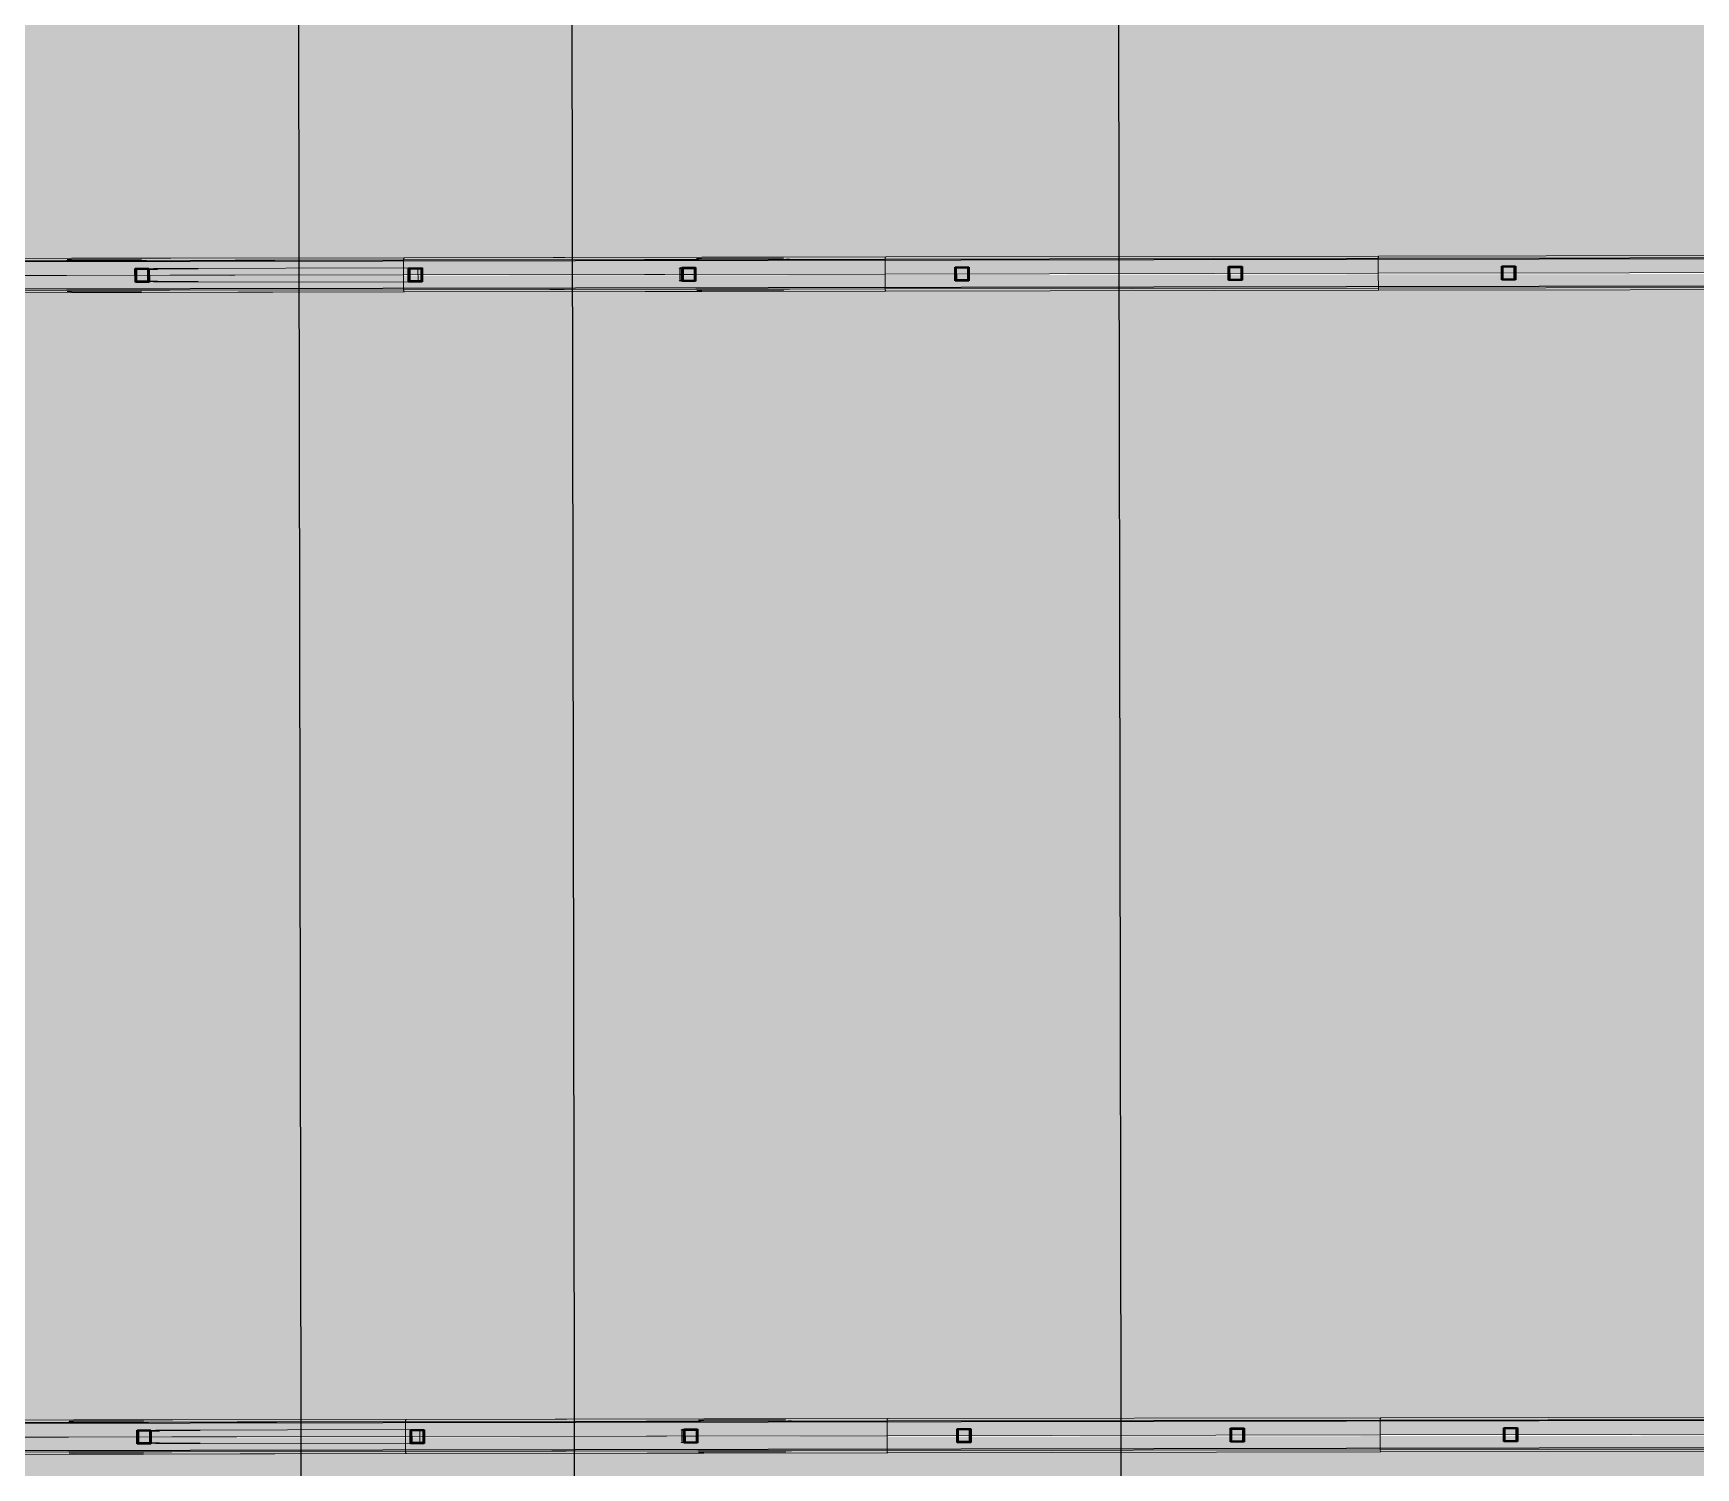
# Model space of a CAD drawing. Header units: inches. Extents: x 1693 to 10990, y 1878 to 5055.
# Drawn here: x 10299.125 to 10303.231, y 4350.888 to 4354.431 of the extents above; entities that cross this region are included whole.
import ezdxf

# ---------------------------------------------------------------- set-up
doc = ezdxf.new("R2010")
doc.units = ezdxf.units.IN
doc.linetypes.add('Rayas Pequeñas', pattern=[0.141111, 0.070556, -0.070556])
doc.layers.add('BLOQUE E-MOBILIARIO', color=7, linetype='Continuous')
doc.layers.add('BLOQUE E-MOBILIARIO_Pluma_Nº__28', color=7, linetype='Continuous', lineweight=35, true_color=0xa80f02)
doc.layers.add('CUBIERTA CALAMINON Y TRANSLUCIDO_Pluma_Nº__4', color=7, linetype='Continuous', lineweight=13, true_color=0x029e21)
doc.layers.add('CUBIERTA CALAMINON Y TRANSLUCIDO_Pluma_Nº__19', color=255, linetype='Continuous', lineweight=0)
doc.layers.add('CUBIERTA CALAMINON Y TRANSLUCIDO_Pluma_Nº__60', color=230, linetype='Continuous', lineweight=25)
pattern_1 = [(45, (0, 0), (-0.079549513, 0.079549513), []), (45, (-0.02652, 0.02652), (-0.079549513, 0.079549513), [])]

# ---------------------------------------------------------------- blocks, each defined once
blk = doc.blocks.new('SHS Conf en Caliente V 23[240]', base_point=(-19.2312, -410.873))
at = {"layer": 'BLOQUE E-MOBILIARIO', "linetype": 'Continuous', "lineweight": 0, "true_color": 0xffffff}
h = blk.add_hatch(dxfattribs=at)
h.set_pattern_fill('ACERO', style=0, pattern_type=2)
h.set_pattern_definition(pattern_1)
h.paths.add_polyline_path([(-19.2468, -410.8413), (-19.263, -410.8886), (-19.2156, -410.9048), (-19.1995, -410.8575)])
h.paths.add_polyline_path([(-19.2449, -410.8451), (-19.2033, -410.8593), (-19.2175, -410.901), (-19.2592, -410.8867)], flags=0)
at = {"layer": 'BLOQUE E-MOBILIARIO_Pluma_Nº__28', "color": 14, "linetype": 'Rayas Pequeñas', "lineweight": 35, "true_color": 0xa80f02}
for p, q in [((-19.263, -410.8886), (-19.2468, -410.8413)), ((-19.2449, -410.8451), (-19.2592, -410.8867)), ((-19.2468, -410.8413), (-19.1995, -410.8575)), ((-19.2033, -410.8593), (-19.2449, -410.8451)), ((-19.2175, -410.901), (-19.2033, -410.8593)), ((-19.1995, -410.8575), (-19.2156, -410.9048)), ((-19.2156, -410.9048), (-19.263, -410.8886)), ((-19.2592, -410.8867), (-19.2175, -410.901))]:
    blk.add_line(p, q, dxfattribs=at)
blk = doc.blocks.new('SHS Conf en Caliente V 23[241]', base_point=(-20.1776, -410.5499))
at = {"layer": 'BLOQUE E-MOBILIARIO', "linetype": 'Continuous', "lineweight": 0, "true_color": 0xffffff}
h = blk.add_hatch(dxfattribs=at)
h.set_pattern_fill('ACERO', style=0, pattern_type=2)
h.set_pattern_definition(pattern_1)
h.paths.add_polyline_path([(-20.1932, -410.5182), (-20.2093, -410.5655), (-20.162, -410.5816), (-20.1458, -410.5343)])
h.paths.add_polyline_path([(-20.1913, -410.522), (-20.1497, -410.5362), (-20.1639, -410.5778), (-20.2055, -410.5636)], flags=0)
at = {"layer": 'BLOQUE E-MOBILIARIO_Pluma_Nº__28', "color": 14, "linetype": 'Rayas Pequeñas', "lineweight": 35, "true_color": 0xa80f02}
for p, q in [((-20.2093, -410.5655), (-20.1932, -410.5182)), ((-20.1913, -410.522), (-20.2055, -410.5636)), ((-20.1932, -410.5182), (-20.1458, -410.5343)), ((-20.1497, -410.5362), (-20.1913, -410.522)), ((-20.1639, -410.5778), (-20.1497, -410.5362)), ((-20.1458, -410.5343), (-20.162, -410.5816)), ((-20.162, -410.5816), (-20.2093, -410.5655)), ((-20.2055, -410.5636), (-20.1639, -410.5778))]:
    blk.add_line(p, q, dxfattribs=at)
blk = doc.blocks.new('SHS Conf en Caliente V 23[242]', base_point=(-21.1239, -410.2268))
at = {"layer": 'BLOQUE E-MOBILIARIO', "linetype": 'Continuous', "lineweight": 0, "true_color": 0xffffff}
h = blk.add_hatch(dxfattribs=at)
h.set_pattern_fill('ACERO', style=0, pattern_type=2)
h.set_pattern_definition(pattern_1)
h.paths.add_polyline_path([(-21.1395, -410.195), (-21.1557, -410.2424), (-21.1084, -410.2585), (-21.0922, -410.2112)])
h.paths.add_polyline_path([(-21.1377, -410.1989), (-21.096, -410.2131), (-21.1102, -410.2547), (-21.1519, -410.2405)], flags=0)
at = {"layer": 'BLOQUE E-MOBILIARIO_Pluma_Nº__28', "color": 14, "linetype": 'Rayas Pequeñas', "lineweight": 35, "true_color": 0xa80f02}
for p, q in [((-21.1557, -410.2424), (-21.1395, -410.195)), ((-21.1084, -410.2585), (-21.1557, -410.2424)), ((-21.1377, -410.1989), (-21.1519, -410.2405)), ((-21.1519, -410.2405), (-21.1102, -410.2547)), ((-21.1395, -410.195), (-21.0922, -410.2112)), ((-21.096, -410.2131), (-21.1377, -410.1989)), ((-21.1102, -410.2547), (-21.096, -410.2131)), ((-21.0922, -410.2112), (-21.1084, -410.2585))]:
    blk.add_line(p, q, dxfattribs=at)
blk = doc.blocks.new('SHS Conf en Caliente V 23[243]', base_point=(-22.0703, -409.9037))
at = {"layer": 'BLOQUE E-MOBILIARIO', "linetype": 'Continuous', "lineweight": 0, "true_color": 0xffffff}
h = blk.add_hatch(dxfattribs=at)
h.set_pattern_fill('ACERO', style=0, pattern_type=2)
h.set_pattern_definition(pattern_1)
h.paths.add_polyline_path([(-22.0859, -409.8719), (-22.102, -409.9192), (-22.0547, -409.9354), (-22.0386, -409.8881)])
h.paths.add_polyline_path([(-22.084, -409.8757), (-22.0424, -409.8899), (-22.0566, -409.9316), (-22.0982, -409.9174)], flags=0)
at = {"layer": 'BLOQUE E-MOBILIARIO_Pluma_Nº__28', "color": 14, "linetype": 'Rayas Pequeñas', "lineweight": 35, "true_color": 0xa80f02}
for p, q in [((-22.102, -409.9192), (-22.0859, -409.8719)), ((-22.084, -409.8757), (-22.0982, -409.9174)), ((-22.0859, -409.8719), (-22.0386, -409.8881)), ((-22.0424, -409.8899), (-22.084, -409.8757)), ((-22.0547, -409.9354), (-22.102, -409.9192)), ((-22.0982, -409.9174), (-22.0566, -409.9316)), ((-22.0566, -409.9316), (-22.0424, -409.8899)), ((-22.0386, -409.8881), (-22.0547, -409.9354))]:
    blk.add_line(p, q, dxfattribs=at)
blk = doc.blocks.new('SHS Conf en Caliente V 23[244]', base_point=(-23.0167, -409.5805))
at = {"layer": 'BLOQUE E-MOBILIARIO', "linetype": 'Continuous', "lineweight": 0, "true_color": 0xffffff}
h = blk.add_hatch(dxfattribs=at)
h.set_pattern_fill('ACERO', style=0, pattern_type=2)
h.set_pattern_definition(pattern_1)
h.paths.add_polyline_path([(-23.0322, -409.5488), (-23.0484, -409.5961), (-23.0011, -409.6123), (-22.9849, -409.5649)])
h.paths.add_polyline_path([(-23.0304, -409.5526), (-22.9887, -409.5668), (-23.0029, -409.6085), (-23.0446, -409.5942)], flags=0)
at = {"layer": 'BLOQUE E-MOBILIARIO_Pluma_Nº__28', "color": 14, "linetype": 'Rayas Pequeñas', "lineweight": 35, "true_color": 0xa80f02}
for p, q in [((-23.0484, -409.5961), (-23.0322, -409.5488)), ((-23.0304, -409.5526), (-23.0446, -409.5942)), ((-23.0322, -409.5488), (-22.9849, -409.5649)), ((-22.9887, -409.5668), (-23.0304, -409.5526)), ((-23.0029, -409.6085), (-22.9887, -409.5668)), ((-22.9849, -409.5649), (-23.0011, -409.6123)), ((-23.0011, -409.6123), (-23.0484, -409.5961)), ((-23.0446, -409.5942), (-23.0029, -409.6085))]:
    blk.add_line(p, q, dxfattribs=at)
blk = doc.blocks.new('SHS Conf en Caliente V 23[245]', base_point=(-23.963, -409.2574))
at = {"layer": 'BLOQUE E-MOBILIARIO', "linetype": 'Continuous', "lineweight": 0, "true_color": 0xffffff}
h = blk.add_hatch(dxfattribs=at)
h.set_pattern_fill('ACERO', style=0, pattern_type=2)
h.set_pattern_definition(pattern_1)
h.paths.add_polyline_path([(-23.9786, -409.2257), (-23.9947, -409.273), (-23.9474, -409.2891), (-23.9313, -409.2418)])
h.paths.add_polyline_path([(-23.9767, -409.2295), (-23.9351, -409.2437), (-23.9493, -409.2853), (-23.9909, -409.2711)], flags=0)
at = {"layer": 'BLOQUE E-MOBILIARIO_Pluma_Nº__28', "color": 14, "linetype": 'Rayas Pequeñas', "lineweight": 35, "true_color": 0xa80f02}
for p, q in [((-23.9947, -409.273), (-23.9786, -409.2257)), ((-23.9474, -409.2891), (-23.9947, -409.273)), ((-23.9767, -409.2295), (-23.9909, -409.2711)), ((-23.9909, -409.2711), (-23.9493, -409.2853)), ((-23.9786, -409.2257), (-23.9313, -409.2418)), ((-23.9351, -409.2437), (-23.9767, -409.2295)), ((-23.9493, -409.2853), (-23.9351, -409.2437)), ((-23.9313, -409.2418), (-23.9474, -409.2891))]:
    blk.add_line(p, q, dxfattribs=at)
blk = doc.blocks.new('SHS Conf en Caliente V 23[269]', base_point=(-20.6045, -414.895))
at = {"layer": 'BLOQUE E-MOBILIARIO', "linetype": 'Continuous', "lineweight": 0, "true_color": 0xffffff}
h = blk.add_hatch(dxfattribs=at)
h.set_pattern_fill('ACERO', style=0, pattern_type=2)
h.set_pattern_definition(pattern_1)
h.paths.add_polyline_path([(-20.6201, -414.8633), (-20.6363, -414.9106), (-20.5889, -414.9268), (-20.5728, -414.8795)])
h.paths.add_polyline_path([(-20.6182, -414.8671), (-20.5766, -414.8813), (-20.5908, -414.923), (-20.6325, -414.9088)], flags=0)
at = {"layer": 'BLOQUE E-MOBILIARIO_Pluma_Nº__28', "color": 14, "linetype": 'Rayas Pequeñas', "lineweight": 35, "true_color": 0xa80f02}
for p, q in [((-20.6363, -414.9106), (-20.6201, -414.8633)), ((-20.6182, -414.8671), (-20.6325, -414.9088)), ((-20.6201, -414.8633), (-20.5728, -414.8795)), ((-20.5766, -414.8813), (-20.6182, -414.8671)), ((-20.5889, -414.9268), (-20.6363, -414.9106)), ((-20.6325, -414.9088), (-20.5908, -414.923)), ((-20.5908, -414.923), (-20.5766, -414.8813)), ((-20.5728, -414.8795), (-20.5889, -414.9268))]:
    blk.add_line(p, q, dxfattribs=at)
blk = doc.blocks.new('SHS Conf en Caliente V 23[270]', base_point=(-21.5509, -414.5719))
at = {"layer": 'BLOQUE E-MOBILIARIO', "linetype": 'Continuous', "lineweight": 0, "true_color": 0xffffff}
h = blk.add_hatch(dxfattribs=at)
h.set_pattern_fill('ACERO', style=0, pattern_type=2)
h.set_pattern_definition(pattern_1)
h.paths.add_polyline_path([(-21.5665, -414.5402), (-21.5826, -414.5875), (-21.5353, -414.6037), (-21.5191, -414.5563)])
h.paths.add_polyline_path([(-21.5646, -414.544), (-21.523, -414.5582), (-21.5372, -414.5998), (-21.5788, -414.5856)], flags=0)
at = {"layer": 'BLOQUE E-MOBILIARIO_Pluma_Nº__28', "color": 14, "linetype": 'Rayas Pequeñas', "lineweight": 35, "true_color": 0xa80f02}
for p, q in [((-21.5826, -414.5875), (-21.5665, -414.5402)), ((-21.5646, -414.544), (-21.5788, -414.5856)), ((-21.5665, -414.5402), (-21.5191, -414.5563)), ((-21.523, -414.5582), (-21.5646, -414.544)), ((-21.5372, -414.5998), (-21.523, -414.5582)), ((-21.5191, -414.5563), (-21.5353, -414.6037)), ((-21.5353, -414.6037), (-21.5826, -414.5875)), ((-21.5788, -414.5856), (-21.5372, -414.5998))]:
    blk.add_line(p, q, dxfattribs=at)
blk = doc.blocks.new('SHS Conf en Caliente V 23[271]', base_point=(-22.4972, -414.2488))
at = {"layer": 'BLOQUE E-MOBILIARIO', "linetype": 'Continuous', "lineweight": 0, "true_color": 0xffffff}
h = blk.add_hatch(dxfattribs=at)
h.set_pattern_fill('ACERO', style=0, pattern_type=2)
h.set_pattern_definition(pattern_1)
h.paths.add_polyline_path([(-22.5128, -414.2171), (-22.529, -414.2644), (-22.4817, -414.2805), (-22.4655, -414.2332)])
h.paths.add_polyline_path([(-22.5109, -414.2209), (-22.4693, -414.2351), (-22.4835, -414.2767), (-22.5252, -414.2625)], flags=0)
at = {"layer": 'BLOQUE E-MOBILIARIO_Pluma_Nº__28', "color": 14, "linetype": 'Rayas Pequeñas', "lineweight": 35, "true_color": 0xa80f02}
for p, q in [((-22.529, -414.2644), (-22.5128, -414.2171)), ((-22.4817, -414.2805), (-22.529, -414.2644)), ((-22.5109, -414.2209), (-22.5252, -414.2625)), ((-22.5252, -414.2625), (-22.4835, -414.2767)), ((-22.5128, -414.2171), (-22.4655, -414.2332)), ((-22.4693, -414.2351), (-22.5109, -414.2209)), ((-22.4835, -414.2767), (-22.4693, -414.2351)), ((-22.4655, -414.2332), (-22.4817, -414.2805))]:
    blk.add_line(p, q, dxfattribs=at)
blk = doc.blocks.new('SHS Conf en Caliente V 23[272]', base_point=(-23.4436, -413.9257))
at = {"layer": 'BLOQUE E-MOBILIARIO', "linetype": 'Continuous', "lineweight": 0, "true_color": 0xffffff}
h = blk.add_hatch(dxfattribs=at)
h.set_pattern_fill('ACERO', style=0, pattern_type=2)
h.set_pattern_definition(pattern_1)
h.paths.add_polyline_path([(-23.4592, -413.8939), (-23.4753, -413.9412), (-23.428, -413.9574), (-23.4119, -413.9101)])
h.paths.add_polyline_path([(-23.4573, -413.8977), (-23.4157, -413.9119), (-23.4299, -413.9536), (-23.4715, -413.9394)], flags=0)
at = {"layer": 'BLOQUE E-MOBILIARIO_Pluma_Nº__28', "color": 14, "linetype": 'Rayas Pequeñas', "lineweight": 35, "true_color": 0xa80f02}
for p, q in [((-23.4753, -413.9412), (-23.4592, -413.8939)), ((-23.4573, -413.8977), (-23.4715, -413.9394)), ((-23.4592, -413.8939), (-23.4119, -413.9101)), ((-23.4157, -413.9119), (-23.4573, -413.8977)), ((-23.428, -413.9574), (-23.4753, -413.9412)), ((-23.4715, -413.9394), (-23.4299, -413.9536)), ((-23.4299, -413.9536), (-23.4157, -413.9119)), ((-23.4119, -413.9101), (-23.428, -413.9574))]:
    blk.add_line(p, q, dxfattribs=at)
blk = doc.blocks.new('SHS Conf en Caliente V 23[273]', base_point=(-24.3899, -413.6025))
at = {"layer": 'BLOQUE E-MOBILIARIO', "linetype": 'Continuous', "lineweight": 0, "true_color": 0xffffff}
h = blk.add_hatch(dxfattribs=at)
h.set_pattern_fill('ACERO', style=0, pattern_type=2)
h.set_pattern_definition(pattern_1)
h.paths.add_polyline_path([(-24.4055, -413.5708), (-24.4217, -413.6181), (-24.3744, -413.6343), (-24.3582, -413.587)])
h.paths.add_polyline_path([(-24.4037, -413.5746), (-24.362, -413.5888), (-24.3762, -413.6305), (-24.4179, -413.6162)], flags=0)
at = {"layer": 'BLOQUE E-MOBILIARIO_Pluma_Nº__28', "color": 14, "linetype": 'Rayas Pequeñas', "lineweight": 35, "true_color": 0xa80f02}
for p, q in [((-24.4217, -413.6181), (-24.4055, -413.5708)), ((-24.4037, -413.5746), (-24.4179, -413.6162)), ((-24.4055, -413.5708), (-24.3582, -413.587)), ((-24.362, -413.5888), (-24.4037, -413.5746)), ((-24.3762, -413.6305), (-24.362, -413.5888)), ((-24.3582, -413.587), (-24.3744, -413.6343)), ((-24.3744, -413.6343), (-24.4217, -413.6181)), ((-24.4179, -413.6162), (-24.3762, -413.6305))]:
    blk.add_line(p, q, dxfattribs=at)
blk = doc.blocks.new('SHS Conf en Caliente V 23[274]', base_point=(-25.3363, -413.2794))
at = {"layer": 'BLOQUE E-MOBILIARIO', "linetype": 'Continuous', "lineweight": 0, "true_color": 0xffffff}
h = blk.add_hatch(dxfattribs=at)
h.set_pattern_fill('ACERO', style=0, pattern_type=2)
h.set_pattern_definition(pattern_1)
h.paths.add_polyline_path([(-25.3519, -413.2477), (-25.368, -413.295), (-25.3207, -413.3111), (-25.3046, -413.2638)])
h.paths.add_polyline_path([(-25.35, -413.2515), (-25.3084, -413.2657), (-25.3226, -413.3073), (-25.3642, -413.2931)], flags=0)
at = {"layer": 'BLOQUE E-MOBILIARIO_Pluma_Nº__28', "color": 14, "linetype": 'Rayas Pequeñas', "lineweight": 35, "true_color": 0xa80f02}
for p, q in [((-25.368, -413.295), (-25.3519, -413.2477)), ((-25.35, -413.2515), (-25.3642, -413.2931)), ((-25.3642, -413.2931), (-25.3226, -413.3073)), ((-25.3519, -413.2477), (-25.3046, -413.2638)), ((-25.3084, -413.2657), (-25.35, -413.2515)), ((-25.3226, -413.3073), (-25.3084, -413.2657)), ((-25.3046, -413.2638), (-25.3207, -413.3111)), ((-25.3207, -413.3111), (-25.368, -413.295))]:
    blk.add_line(p, q, dxfattribs=at)

msp = doc.modelspace()

# ---------------------------------------------------------------- hatches: boundary and pattern name
at = {"layer": 'CUBIERTA CALAMINON Y TRANSLUCIDO_Pluma_Nº__19', "linetype": 'Continuous', "lineweight": 0}
h = msp.add_hatch(color=255, dxfattribs=at)
h.set_gradient(color1=(199, 200, 202), color2=(0, 0, 0), one_color=1, name='INVCYLINDER')
h.paths.add_polyline_path([(10295.97, 4356.6964), (10295.9682, 4353.8275), (10318.0081, 4353.8643), (10318.007, 4356.7227)])
h = msp.add_hatch(color=255, dxfattribs=at)
h.set_gradient(color1=(255, 255, 255), color2=(0, 0, 0), one_color=1, name='INVCYLINDER')
h.paths.add_polyline_path([(10295.9747, 4353.8275), (10295.973, 4350.9585), (10318.0129, 4350.9953), (10318.0117, 4353.8538)])
h = msp.add_hatch(color=255, dxfattribs=at)
h.set_gradient(color1=(199, 200, 202), color2=(0, 0, 0), one_color=1, name='INVCYLINDER')
h.paths.add_polyline_path([(10295.9795, 4350.9586), (10295.9778, 4348.0896), (10318.0177, 4348.1264), (10318.0165, 4350.9848)])

# ---------------------------------------------------------------- linework, layer by layer
at = {"layer": 'CUBIERTA CALAMINON Y TRANSLUCIDO_Pluma_Nº__4', "color": 104, "linetype": 'Continuous', "lineweight": 5, "true_color": 0x029e21, "flags": 128}
for points in [[(10297.1792, 4353.8663), (10297.7688, 4353.8673), (10298.8844, 4353.8691), (10300.0396, 4353.871), (10301.229, 4353.873), (10302.4471, 4353.8751), (10303.6885, 4353.8771), (10304.9474, 4353.8792), (10306.2179, 4353.8814), (10307.4943, 4353.8835), (10308.7707, 4353.8856), (10310.0413, 4353.8878), (10311.3002, 4353.8899), (10312.5415, 4353.8919), (10313.7597, 4353.894), (10314.9491, 4353.8959), (10316.1042, 4353.8979), (10317.2198, 4353.8997), (10317.8095, 4353.9007)], [(10317.8068, 4353.9061), (10316.1018, 4353.9033), (10314.9469, 4353.9013), (10313.7579, 4353.8994), (10312.5401, 4353.8973), (10311.2991, 4353.8953), (10310.0406, 4353.8932), (10308.7704, 4353.891), (10307.4943, 4353.8889), (10306.2183, 4353.8868), (10304.9481, 4353.8846), (10303.6896, 4353.8825), (10302.4486, 4353.8805), (10301.2307, 4353.8784), (10300.0417, 4353.8765), (10298.8869, 4353.8745), (10297.1818, 4353.8717)], [(10315.7818, 4353.8973), (10314.9491, 4353.8959), (10313.7597, 4353.894), (10312.5415, 4353.8919), (10311.3002, 4353.8899), (10310.0413, 4353.8878), (10308.7707, 4353.8856), (10307.4943, 4353.8835), (10306.2179, 4353.8814), (10304.9474, 4353.8792), (10303.6885, 4353.8771), (10302.4471, 4353.8751), (10301.229, 4353.873), (10300.0396, 4353.871), (10299.2069, 4353.8697)], [(10315.7691, 4353.9027), (10314.9469, 4353.9013), (10313.7579, 4353.8994), (10312.5401, 4353.8973), (10311.2991, 4353.8953), (10310.0406, 4353.8932), (10308.7704, 4353.891), (10307.4943, 4353.8889), (10306.2183, 4353.8868), (10304.9481, 4353.8846), (10303.6896, 4353.8825), (10302.4486, 4353.8805), (10301.2307, 4353.8784), (10300.0417, 4353.8765), (10299.2196, 4353.8751)], [(10299.3921, 4353.8754), (10300.0417, 4353.8765), (10300.7762, 4353.8777)], [(10300.7762, 4353.8777), (10300.9782, 4353.878)], [(10301.2307, 4353.8784), (10301.2304, 4353.8783), (10301.2301, 4353.878), (10301.2297, 4353.8775), (10301.2295, 4353.8769), (10301.2293, 4353.876), (10301.2291, 4353.8751), (10301.229, 4353.8741), (10301.229, 4353.873), (10301.229, 4353.8362), (10301.2291, 4353.7995), (10301.2291, 4353.7984), (10301.2292, 4353.7974), (10301.2294, 4353.7965), (10301.2296, 4353.7956), (10301.2299, 4353.795), (10301.2302, 4353.7945), (10301.2305, 4353.7942), (10301.2309, 4353.7941)], [(10301.2307, 4353.8784), (10301.2304, 4353.8783), (10301.2301, 4353.878), (10301.2297, 4353.8775), (10301.2295, 4353.8769), (10301.2293, 4353.876), (10301.2291, 4353.8751), (10301.229, 4353.8741), (10301.229, 4353.873), (10301.229, 4353.8362), (10301.2291, 4353.7995), (10301.2291, 4353.7984), (10301.2292, 4353.7974), (10301.2294, 4353.7965), (10301.2296, 4353.7956), (10301.2299, 4353.795), (10301.2302, 4353.7945), (10301.2305, 4353.7942), (10301.2309, 4353.7941)], [(10302.4486, 4353.8805), (10302.4483, 4353.8804), (10302.448, 4353.8801), (10302.4478, 4353.8796), (10302.4476, 4353.8789), (10302.4474, 4353.8781), (10302.4472, 4353.8771), (10302.4472, 4353.8761), (10302.4471, 4353.8751), (10302.4472, 4353.8383), (10302.4473, 4353.8015), (10302.4473, 4353.8004), (10302.4474, 4353.7994), (10302.4475, 4353.7985), (10302.4477, 4353.7977), (10302.4479, 4353.797), (10302.4482, 4353.7965), (10302.4484, 4353.7962), (10302.4487, 4353.7961)], [(10302.4486, 4353.8805), (10302.4483, 4353.8804), (10302.448, 4353.8801), (10302.4478, 4353.8796), (10302.4476, 4353.8789), (10302.4474, 4353.8781), (10302.4472, 4353.8771), (10302.4472, 4353.8761), (10302.4471, 4353.8751), (10302.4472, 4353.8383), (10302.4473, 4353.8015), (10302.4473, 4353.8004), (10302.4474, 4353.7994), (10302.4475, 4353.7985), (10302.4477, 4353.7977), (10302.4479, 4353.797), (10302.4482, 4353.7965), (10302.4484, 4353.7962), (10302.4487, 4353.7961)], [(10297.1792, 4353.8663), (10297.7688, 4353.8673), (10298.8844, 4353.8691), (10299.2069, 4353.8697)], [(10297.1818, 4353.8717), (10298.8869, 4353.8745), (10299.2196, 4353.8751)], [(10297.7689, 4353.8305), (10298.8845, 4353.8323), (10300.0396, 4353.8343), (10301.229, 4353.8362), (10302.4472, 4353.8383), (10303.6886, 4353.8404), (10304.9474, 4353.8425), (10306.218, 4353.8446), (10307.4809, 4353.8467)], [(10299.2069, 4353.8697), (10299.2132, 4353.8697)], [(10299.207, 4353.8329), (10300.0396, 4353.8343), (10301.229, 4353.8362), (10302.4472, 4353.8383), (10303.6886, 4353.8404), (10304.9474, 4353.8425), (10306.218, 4353.8446), (10307.4809, 4353.8467)], [(10299.2087, 4353.8724), (10299.2196, 4353.8724)], [(10299.2132, 4353.8697), (10299.3984, 4353.87)], [(10299.2196, 4353.8751), (10299.3921, 4353.8754)], [(10299.2196, 4353.8724), (10299.3921, 4353.8727)], [(10299.3939, 4353.8501), (10299.3947, 4353.8501)], [(10299.3939, 4353.848), (10299.3939, 4353.8501)], [(10299.3947, 4353.848), (10299.3939, 4353.848)], [(10299.3947, 4353.8489), (10299.4305, 4353.8489)], [(10299.3984, 4353.87), (10299.4047, 4353.87)], [(10299.4048, 4353.8501), (10299.3984, 4353.8501)], [(10299.3984, 4353.848), (10299.4048, 4353.8481)], [(10299.4047, 4353.87), (10300.0396, 4353.871), (10300.7614, 4353.8723)], [(10299.4048, 4353.8475), (10299.4267, 4353.8475)], [(10299.4229, 4353.8501), (10300.0737, 4353.8512)], [(10299.4229, 4353.8481), (10299.4315, 4353.8481)], [(10299.4267, 4353.8475), (10299.4321, 4353.8475)], [(10299.4305, 4353.8489), (10299.5324, 4353.8491)], [(10300.0417, 4353.8765), (10300.0413, 4353.8763), (10300.0409, 4353.876), (10300.0405, 4353.8755), (10300.0402, 4353.8749), (10300.0399, 4353.8741), (10300.0397, 4353.8731), (10300.0396, 4353.8721), (10300.0396, 4353.871), (10300.0396, 4353.8511)], [(10300.0417, 4353.8765), (10300.0413, 4353.8763), (10300.0409, 4353.876), (10300.0405, 4353.8755), (10300.0402, 4353.8749), (10300.0399, 4353.8741), (10300.0397, 4353.8731), (10300.0396, 4353.8721), (10300.0396, 4353.871), (10300.0396, 4353.8343), (10300.0397, 4353.7975), (10300.0397, 4353.7964), (10300.0399, 4353.7954), (10300.0401, 4353.7945), (10300.0403, 4353.7937), (10300.0406, 4353.793), (10300.041, 4353.7925), (10300.0414, 4353.7922), (10300.0418, 4353.7921)], [(10300.0417, 4353.8765), (10300.0413, 4353.8763), (10300.0409, 4353.876), (10300.0405, 4353.8755), (10300.0402, 4353.8749), (10300.0399, 4353.8741), (10300.0397, 4353.8731), (10300.0396, 4353.8721), (10300.0396, 4353.871), (10300.0396, 4353.8343), (10300.0397, 4353.7975), (10300.0397, 4353.7964), (10300.0399, 4353.7954), (10300.0401, 4353.7945), (10300.0403, 4353.7937), (10300.0406, 4353.793), (10300.041, 4353.7925), (10300.0414, 4353.7922), (10300.0418, 4353.7921)], [(10300.0748, 4353.85), (10300.0737, 4353.8512)], [(10300.0748, 4353.8186), (10300.0753, 4353.8215), (10300.0752, 4353.8471), (10300.0748, 4353.85)], [(10300.7203, 4353.8502), (10300.7207, 4353.8511)], [(10300.7207, 4353.8511), (10300.7243, 4353.8523)], [(10300.7225, 4353.8497), (10300.7218, 4353.8482)], [(10300.7218, 4353.8226), (10300.7218, 4353.8354), (10300.7218, 4353.8482)], [(10300.7243, 4353.8503), (10300.7225, 4353.8497)], [(10300.724, 4353.8511), (10300.7236, 4353.8503)], [(10300.7277, 4353.8523), (10300.724, 4353.8511)], [(10300.7371, 4353.8511), (10300.737, 4353.8503)], [(10300.7384, 4353.8523), (10300.7371, 4353.8511)], [(10300.744, 4353.8503), (10300.744, 4353.8523)], [(10300.7487, 4353.8523), (10300.7457, 4353.8523)], [(10300.7457, 4353.8523), (10300.7457, 4353.8503)], [(10300.7457, 4353.8503), (10300.7487, 4353.8503)], [(10300.7614, 4353.8723), (10300.7688, 4353.8723)], [(10300.7635, 4353.875), (10300.7762, 4353.875)], [(10300.7688, 4353.8723), (10300.9856, 4353.8726)], [(10300.7762, 4353.875), (10300.9782, 4353.8753)], [(10300.9856, 4353.8726), (10300.993, 4353.8726)], [(10317.8096, 4353.8271), (10316.1044, 4353.8243), (10314.9492, 4353.8224), (10313.7598, 4353.8204), (10312.5416, 4353.8183), (10311.3003, 4353.8163), (10310.0414, 4353.8142), (10308.7709, 4353.8121), (10307.4945, 4353.8099), (10306.218, 4353.8078), (10304.9475, 4353.8057), (10303.6886, 4353.8036), (10302.4473, 4353.8015), (10301.2291, 4353.7995), (10300.0397, 4353.7975), (10298.8845, 4353.7955), (10297.1793, 4353.7927)], [(10297.1793, 4353.7927), (10298.8845, 4353.7955), (10299.207, 4353.7961)], [(10317.807, 4353.8217), (10316.1019, 4353.8189), (10314.9471, 4353.817), (10313.758, 4353.815), (10312.5402, 4353.8129), (10311.2992, 4353.8109), (10310.0407, 4353.8088), (10308.7705, 4353.8066), (10307.4945, 4353.8045), (10306.2184, 4353.8024), (10304.9482, 4353.8003), (10303.6897, 4353.7982), (10302.4487, 4353.7961), (10301.2309, 4353.7941), (10300.0418, 4353.7921), (10298.887, 4353.7901), (10297.182, 4353.7873)], [(10297.7689, 4353.8305), (10298.8845, 4353.8323), (10299.207, 4353.8329)], [(10315.7819, 4353.8238), (10314.9492, 4353.8224), (10313.7598, 4353.8204), (10312.5416, 4353.8183), (10311.3003, 4353.8163), (10310.0414, 4353.8142), (10308.7709, 4353.8121), (10307.4945, 4353.8099), (10306.218, 4353.8078), (10304.9475, 4353.8057), (10303.6886, 4353.8036), (10302.4473, 4353.8015), (10301.2291, 4353.7995), (10300.0397, 4353.7975), (10299.207, 4353.7961)], [(10299.207, 4353.7961), (10299.2134, 4353.7961)], [(10299.2134, 4353.7961), (10299.3985, 4353.7964)], [(10315.7692, 4353.8183), (10314.9471, 4353.817), (10313.758, 4353.815), (10312.5402, 4353.8129), (10311.2992, 4353.8109), (10310.0407, 4353.8088), (10308.7705, 4353.8066), (10307.4945, 4353.8045), (10306.2184, 4353.8024), (10304.9482, 4353.8003), (10303.6897, 4353.7982), (10302.4487, 4353.7961), (10301.2309, 4353.7941), (10300.0418, 4353.7921), (10299.2197, 4353.7907)], [(10299.3939, 4353.8163), (10299.3939, 4353.8183)], [(10299.3939, 4353.8183), (10299.3948, 4353.8183)], [(10299.3948, 4353.8163), (10299.3939, 4353.8163)], [(10299.3948, 4353.8175), (10299.4306, 4353.8176)], [(10299.4048, 4353.8183), (10299.3985, 4353.8183)], [(10299.3985, 4353.8163), (10299.4048, 4353.8163)], [(10299.3985, 4353.7964), (10299.4049, 4353.7964)], [(10299.4048, 4353.8189), (10299.4268, 4353.819)], [(10299.4049, 4353.7964), (10300.0397, 4353.7975), (10300.7615, 4353.7987)], [(10299.4229, 4353.8184), (10299.4315, 4353.8184)], [(10299.4229, 4353.8164), (10300.0738, 4353.8174)], [(10299.4268, 4353.819), (10299.4322, 4353.819)], [(10299.4306, 4353.8176), (10299.5325, 4353.8177)], [(10300.0397, 4353.8174), (10300.0397, 4353.7975), (10300.0397, 4353.7964), (10300.0399, 4353.7954), (10300.0401, 4353.7945), (10300.0403, 4353.7937), (10300.0406, 4353.793), (10300.041, 4353.7925), (10300.0414, 4353.7922), (10300.0418, 4353.7921)], [(10300.0738, 4353.8174), (10300.0748, 4353.8186)], [(10300.0752, 4353.8343), (10300.685, 4353.8353)], [(10300.7208, 4353.8197), (10300.7203, 4353.8205)], [(10300.7244, 4353.8185), (10300.7208, 4353.8197)], [(10300.7218, 4353.8354), (10300.7615, 4353.8355)], [(10300.7218, 4353.8226), (10300.7226, 4353.8211)], [(10300.7226, 4353.8211), (10300.7244, 4353.8206)], [(10300.7236, 4353.8206), (10300.7241, 4353.8197)], [(10300.7241, 4353.8197), (10300.7277, 4353.8185)], [(10300.737, 4353.8206), (10300.7372, 4353.8197)], [(10300.7372, 4353.8197), (10300.7384, 4353.8186)], [(10300.744, 4353.8186), (10300.744, 4353.8206)], [(10300.7487, 4353.8206), (10300.7457, 4353.8206)], [(10300.7457, 4353.8186), (10300.7457, 4353.8206)], [(10300.7457, 4353.8186), (10300.7487, 4353.8186)], [(10300.7615, 4353.7987), (10300.7689, 4353.7987)], [(10300.7636, 4353.796), (10300.7764, 4353.796)], [(10300.7689, 4353.7987), (10300.9857, 4353.799)], [(10300.7764, 4353.796), (10300.9783, 4353.7963)], [(10300.9857, 4353.799), (10300.9932, 4353.7991)], [(10297.182, 4353.7873), (10298.887, 4353.7901), (10299.2197, 4353.7907)], [(10299.2088, 4353.7934), (10299.2197, 4353.7934)], [(10299.2197, 4353.7934), (10299.3922, 4353.7937)], [(10299.2197, 4353.7907), (10299.3922, 4353.791)], [(10299.3922, 4353.791), (10300.0418, 4353.7921), (10300.7764, 4353.7933)], [(10300.7764, 4353.7933), (10300.9783, 4353.7936)], [(10297.184, 4350.9973), (10297.7736, 4350.9983), (10298.8892, 4351.0002), (10300.0444, 4351.0021), (10301.2337, 4351.0041), (10302.4519, 4351.0061), (10303.6933, 4351.0082), (10304.9521, 4351.0103), (10306.2227, 4351.0124), (10307.4991, 4351.0146), (10308.7755, 4351.0167), (10310.0461, 4351.0188), (10311.3049, 4351.0209), (10312.5463, 4351.023), (10313.7645, 4351.025), (10314.9539, 4351.027), (10316.109, 4351.029), (10317.2246, 4351.0308), (10317.8143, 4351.0318)], [(10317.8116, 4351.0372), (10316.1066, 4351.0343), (10314.9517, 4351.0324), (10313.7627, 4351.0304), (10312.5449, 4351.0284), (10311.3038, 4351.0263), (10310.0454, 4351.0242), (10308.7752, 4351.0221), (10307.4991, 4351.02), (10306.2231, 4351.0178), (10304.9529, 4351.0157), (10303.6944, 4351.0136), (10302.4534, 4351.0115), (10301.2355, 4351.0095), (10300.0465, 4351.0075), (10298.8917, 4351.0056), (10297.1866, 4351.0028)], [(10297.1866, 4351.0028), (10298.8917, 4351.0056), (10299.2244, 4351.0062)], [(10315.7865, 4351.0284), (10314.9539, 4351.027), (10313.7645, 4351.025), (10312.5463, 4351.023), (10311.3049, 4351.0209), (10310.0461, 4351.0188), (10308.7755, 4351.0167), (10307.4991, 4351.0146), (10306.2227, 4351.0124), (10304.9521, 4351.0103), (10303.6933, 4351.0082), (10302.4519, 4351.0061), (10301.2337, 4351.0041), (10300.0444, 4351.0021), (10299.2117, 4351.0007)], [(10299.2135, 4351.0034), (10299.2244, 4351.0035)], [(10315.7739, 4351.0338), (10314.9517, 4351.0324), (10313.7627, 4351.0304), (10312.5449, 4351.0284), (10311.3038, 4351.0263), (10310.0454, 4351.0242), (10308.7752, 4351.0221), (10307.4991, 4351.02), (10306.2231, 4351.0178), (10304.9529, 4351.0157), (10303.6944, 4351.0136), (10302.4534, 4351.0115), (10301.2355, 4351.0095), (10300.0465, 4351.0075), (10299.2244, 4351.0062)], [(10299.2244, 4351.0062), (10299.3969, 4351.0064)], [(10299.2244, 4351.0035), (10299.3969, 4351.0037)], [(10299.3969, 4351.0064), (10300.0465, 4351.0075), (10300.781, 4351.0088)], [(10299.4095, 4351.0011), (10300.0444, 4351.0021), (10300.7662, 4351.0033)], [(10300.0465, 4351.0075), (10300.0461, 4351.0074), (10300.0457, 4351.0071), (10300.0453, 4351.0066), (10300.045, 4351.0059), (10300.0447, 4351.0051), (10300.0445, 4351.0042), (10300.0444, 4351.0032), (10300.0444, 4351.0021), (10300.0444, 4350.9822)], [(10300.0465, 4351.0075), (10300.0461, 4351.0074), (10300.0457, 4351.0071), (10300.0453, 4351.0066), (10300.045, 4351.0059), (10300.0447, 4351.0051), (10300.0445, 4351.0042), (10300.0444, 4351.0032), (10300.0444, 4351.0021), (10300.0444, 4350.9653), (10300.0445, 4350.9285), (10300.0445, 4350.9275), (10300.0446, 4350.9265), (10300.0448, 4350.9255), (10300.0451, 4350.9247), (10300.0454, 4350.9241), (10300.0458, 4350.9236), (10300.0462, 4350.9233), (10300.0466, 4350.9231)], [(10300.0465, 4351.0075), (10300.0461, 4351.0074), (10300.0457, 4351.0071), (10300.0453, 4351.0066), (10300.045, 4351.0059), (10300.0447, 4351.0051), (10300.0445, 4351.0042), (10300.0444, 4351.0032), (10300.0444, 4351.0021), (10300.0444, 4350.9653), (10300.0445, 4350.9285), (10300.0445, 4350.9275), (10300.0446, 4350.9265), (10300.0448, 4350.9255), (10300.0451, 4350.9247), (10300.0454, 4350.9241), (10300.0458, 4350.9236), (10300.0462, 4350.9233), (10300.0466, 4350.9231)], [(10300.7662, 4351.0033), (10300.7736, 4351.0033)], [(10300.7683, 4351.006), (10300.781, 4351.0061)], [(10300.7736, 4351.0033), (10300.9904, 4351.0037)], [(10300.781, 4351.0088), (10300.983, 4351.0091)], [(10300.781, 4351.0061), (10300.983, 4351.0064)], [(10300.9904, 4351.0037), (10300.9978, 4351.0037)], [(10301.2355, 4351.0095), (10301.2352, 4351.0094), (10301.2348, 4351.0091), (10301.2345, 4351.0086), (10301.2343, 4351.0079), (10301.234, 4351.0071), (10301.2339, 4351.0062), (10301.2338, 4351.0052), (10301.2337, 4351.0041), (10301.2338, 4350.9673), (10301.2339, 4350.9305), (10301.2339, 4350.9295), (10301.234, 4350.9285), (10301.2342, 4350.9275), (10301.2344, 4350.9267), (10301.2347, 4350.926), (10301.235, 4350.9255), (10301.2353, 4350.9252), (10301.2357, 4350.9251)], [(10301.2355, 4351.0095), (10301.2352, 4351.0094), (10301.2348, 4351.0091), (10301.2345, 4351.0086), (10301.2343, 4351.0079), (10301.234, 4351.0071), (10301.2339, 4351.0062), (10301.2338, 4351.0052), (10301.2337, 4351.0041), (10301.2338, 4350.9673), (10301.2339, 4350.9305), (10301.2339, 4350.9295), (10301.234, 4350.9285), (10301.2342, 4350.9275), (10301.2344, 4350.9267), (10301.2347, 4350.926), (10301.235, 4350.9255), (10301.2353, 4350.9252), (10301.2357, 4350.9251)], [(10302.4534, 4351.0115), (10302.4531, 4351.0114), (10302.4528, 4351.0111), (10302.4526, 4351.0106), (10302.4523, 4351.01), (10302.4522, 4351.0091), (10302.452, 4351.0082), (10302.452, 4351.0072), (10302.4519, 4351.0061), (10302.452, 4350.9694), (10302.452, 4350.9326), (10302.4521, 4350.9315), (10302.4522, 4350.9305), (10302.4523, 4350.9296), (10302.4525, 4350.9287), (10302.4527, 4350.9281), (10302.453, 4350.9276), (10302.4532, 4350.9273), (10302.4535, 4350.9272)], [(10302.4534, 4351.0115), (10302.4531, 4351.0114), (10302.4528, 4351.0111), (10302.4526, 4351.0106), (10302.4523, 4351.01), (10302.4522, 4351.0091), (10302.452, 4351.0082), (10302.452, 4351.0072), (10302.4519, 4351.0061), (10302.452, 4350.9694), (10302.452, 4350.9326), (10302.4521, 4350.9315), (10302.4522, 4350.9305), (10302.4523, 4350.9296), (10302.4525, 4350.9287), (10302.4527, 4350.9281), (10302.453, 4350.9276), (10302.4532, 4350.9273), (10302.4535, 4350.9272)], [(10297.184, 4350.9973), (10297.7736, 4350.9983), (10298.8892, 4351.0002), (10299.2117, 4351.0007)], [(10297.7737, 4350.9615), (10298.8893, 4350.9634), (10300.0444, 4350.9653), (10301.2338, 4350.9673), (10302.452, 4350.9694), (10303.6934, 4350.9714), (10304.9522, 4350.9735), (10306.2228, 4350.9757), (10307.4857, 4350.9778)], [(10297.7737, 4350.9615), (10298.8893, 4350.9634), (10299.2118, 4350.9639)], [(10299.2117, 4351.0007), (10299.218, 4351.0007)], [(10299.2118, 4350.9639), (10300.0444, 4350.9653), (10301.2338, 4350.9673), (10302.452, 4350.9694), (10303.6934, 4350.9714), (10304.9522, 4350.9735), (10306.2228, 4350.9757), (10307.4857, 4350.9778)], [(10299.218, 4351.0007), (10299.4032, 4351.0011)], [(10299.3987, 4350.9811), (10299.3995, 4350.9811)], [(10299.3987, 4350.9791), (10299.3987, 4350.9811)], [(10299.3995, 4350.9791), (10299.3987, 4350.9791)], [(10299.3995, 4350.9799), (10299.4353, 4350.98)], [(10299.4032, 4351.0011), (10299.4095, 4351.0011)], [(10299.4096, 4350.9812), (10299.4032, 4350.9811)], [(10299.4032, 4350.9791), (10299.4096, 4350.9791)], [(10299.4096, 4350.9785), (10299.4315, 4350.9786)], [(10299.4277, 4350.9812), (10300.0785, 4350.9823)], [(10299.4277, 4350.9792), (10299.4363, 4350.9792)], [(10299.4315, 4350.9786), (10299.4369, 4350.9786)], [(10299.4353, 4350.98), (10299.5372, 4350.9802)], [(10300.0796, 4350.9811), (10300.0785, 4350.9823)], [(10300.0796, 4350.9497), (10300.08, 4350.9526), (10300.08, 4350.9782), (10300.0796, 4350.9811)], [(10300.08, 4350.9654), (10300.6898, 4350.9664)], [(10300.7251, 4350.9813), (10300.7255, 4350.9822)], [(10300.7255, 4350.9822), (10300.7291, 4350.9834)], [(10300.7273, 4350.9807), (10300.7266, 4350.9793)], [(10300.7266, 4350.9536), (10300.7266, 4350.9665), (10300.7266, 4350.9793)], [(10300.7266, 4350.9665), (10300.7663, 4350.9665)], [(10300.7291, 4350.9813), (10300.7273, 4350.9807)], [(10300.7288, 4350.9822), (10300.7284, 4350.9813)], [(10300.7324, 4350.9834), (10300.7288, 4350.9822)], [(10300.7419, 4350.9822), (10300.7418, 4350.9814)], [(10300.7432, 4350.9834), (10300.7419, 4350.9822)], [(10300.7487, 4350.9814), (10300.7487, 4350.9834)], [(10300.7534, 4350.9834), (10300.7505, 4350.9834)], [(10300.7505, 4350.9834), (10300.7505, 4350.9814)], [(10300.7505, 4350.9814), (10300.7534, 4350.9814)], [(10317.8144, 4350.9582), (10316.1092, 4350.9554), (10314.954, 4350.9534), (10313.7646, 4350.9515), (10312.5464, 4350.9494), (10311.3051, 4350.9473), (10310.0462, 4350.9452), (10308.7757, 4350.9431), (10307.4992, 4350.941), (10306.2228, 4350.9389), (10304.9523, 4350.9367), (10303.6934, 4350.9346), (10302.452, 4350.9326), (10301.2339, 4350.9305), (10300.0445, 4350.9285), (10298.8893, 4350.9266), (10297.1841, 4350.9238)], [(10297.1841, 4350.9238), (10298.8893, 4350.9266), (10299.2118, 4350.9272)], [(10317.8118, 4350.9528), (10316.1067, 4350.95), (10314.9519, 4350.948), (10313.7628, 4350.9461), (10312.545, 4350.944), (10311.304, 4350.9419), (10310.0455, 4350.9398), (10308.7753, 4350.9377), (10307.4993, 4350.9356), (10306.2232, 4350.9335), (10304.953, 4350.9313), (10303.6945, 4350.9292), (10302.4535, 4350.9272), (10301.2357, 4350.9251), (10300.0466, 4350.9231), (10298.8918, 4350.9212), (10297.1867, 4350.9184)], [(10297.1867, 4350.9184), (10298.8918, 4350.9212), (10299.2245, 4350.9218)], [(10315.7867, 4350.9548), (10314.954, 4350.9534), (10313.7646, 4350.9515), (10312.5464, 4350.9494), (10311.3051, 4350.9473), (10310.0462, 4350.9452), (10308.7757, 4350.9431), (10307.4992, 4350.941), (10306.2228, 4350.9389), (10304.9523, 4350.9367), (10303.6934, 4350.9346), (10302.452, 4350.9326), (10301.2339, 4350.9305), (10300.0445, 4350.9285), (10299.2118, 4350.9272)], [(10299.2118, 4350.9272), (10299.2182, 4350.9272)], [(10299.2136, 4350.9245), (10299.2245, 4350.9245)], [(10299.2182, 4350.9272), (10299.4033, 4350.9275)], [(10315.774, 4350.9494), (10314.9519, 4350.948), (10313.7628, 4350.9461), (10312.545, 4350.944), (10311.304, 4350.9419), (10310.0455, 4350.9398), (10308.7753, 4350.9377), (10307.4993, 4350.9356), (10306.2232, 4350.9335), (10304.953, 4350.9313), (10303.6945, 4350.9292), (10302.4535, 4350.9272), (10301.2357, 4350.9251), (10300.0466, 4350.9231), (10299.2245, 4350.9218)], [(10299.2245, 4350.9245), (10299.397, 4350.9248)], [(10299.2245, 4350.9218), (10299.397, 4350.9221)], [(10299.397, 4350.9221), (10300.0466, 4350.9231), (10300.7812, 4350.9244)], [(10299.3987, 4350.9474), (10299.3987, 4350.9494)], [(10299.3987, 4350.9494), (10299.3996, 4350.9494)], [(10299.3996, 4350.9474), (10299.3987, 4350.9474)], [(10299.3996, 4350.9486), (10299.4354, 4350.9486)], [(10299.4096, 4350.9494), (10299.4033, 4350.9494)], [(10299.4033, 4350.9474), (10299.4096, 4350.9474)], [(10299.4033, 4350.9275), (10299.4096, 4350.9275)], [(10299.4096, 4350.95), (10299.4315, 4350.9501)], [(10299.4096, 4350.9275), (10300.0445, 4350.9285), (10300.7663, 4350.9298)], [(10299.4277, 4350.9495), (10299.4363, 4350.9495)], [(10299.4277, 4350.9474), (10300.0785, 4350.9485)], [(10299.4315, 4350.9501), (10299.437, 4350.9501)], [(10299.4354, 4350.9486), (10299.5373, 4350.9488)], [(10300.0444, 4350.9485), (10300.0445, 4350.9285), (10300.0445, 4350.9275), (10300.0446, 4350.9265), (10300.0448, 4350.9255), (10300.0451, 4350.9247), (10300.0454, 4350.9241), (10300.0458, 4350.9236), (10300.0462, 4350.9233), (10300.0466, 4350.9231)], [(10300.0785, 4350.9485), (10300.0796, 4350.9497)], [(10300.7255, 4350.9508), (10300.7251, 4350.9516)], [(10300.7292, 4350.9496), (10300.7255, 4350.9508)], [(10300.7266, 4350.9536), (10300.7274, 4350.9522)], [(10300.7274, 4350.9522), (10300.7292, 4350.9516)], [(10300.7284, 4350.9516), (10300.7289, 4350.9508)], [(10300.7289, 4350.9508), (10300.7325, 4350.9496)], [(10300.7418, 4350.9516), (10300.742, 4350.9508)], [(10300.742, 4350.9508), (10300.7432, 4350.9496)], [(10300.7488, 4350.9496), (10300.7488, 4350.9517)], [(10300.7535, 4350.9517), (10300.7505, 4350.9517)], [(10300.7505, 4350.9496), (10300.7505, 4350.9517)], [(10300.7505, 4350.9496), (10300.7535, 4350.9496)], [(10300.7663, 4350.9298), (10300.7737, 4350.9298)], [(10300.7684, 4350.9271), (10300.7812, 4350.9271)], [(10300.7737, 4350.9298), (10300.9905, 4350.9301)], [(10300.7812, 4350.9271), (10300.9831, 4350.9274)], [(10300.7812, 4350.9244), (10300.9831, 4350.9247)], [(10300.9905, 4350.9301), (10300.998, 4350.9301)]]:
    msp.add_lwpolyline(points, dxfattribs=at)
at = {"layer": 'CUBIERTA CALAMINON Y TRANSLUCIDO_Pluma_Nº__60', "color": 230, "linetype": 'Continuous', "lineweight": 25}
for p, q in [((10317.333, 4353.8969), (10296.7444, 4353.8625)), ((10317.3331, 4353.8294), (10296.7445, 4353.795)), ((10317.3378, 4351.028), (10296.7492, 4350.9936)), ((10317.3379, 4350.9605), (10296.7493, 4350.9261))]:
    msp.add_line(p, q, dxfattribs=at)
at = {"layer": 'CUBIERTA CALAMINON Y TRANSLUCIDO_Pluma_Nº__60', "color": 230, "linetype": 'Continuous', "lineweight": 25, "flags": 128}
for points in [[(10317.3, 4373.6925), (10317.3518, 4342.6406), (10299.8007, 4342.6113), (10299.7489, 4373.6632)], [(10316.626, 4373.0163), (10316.6756, 4343.3145), (10300.4746, 4343.2874), (10300.4251, 4372.9893)], [(10315.2782, 4371.664), (10315.3233, 4344.6623), (10301.8225, 4344.6398), (10301.7774, 4371.6414)]]:
    msp.add_lwpolyline(points, close=True, dxfattribs=at)

# ---------------------------------------------------------------- block references
at = {"layer": 'BLOQUE E-MOBILIARIO', "color": 5, "linetype": 'Rayas Pequeñas', "lineweight": 13, "xscale": 0.6750421965442606, "yscale": 0.6750421965442606, "zscale": 0.6750421965442606, "rotation": 18.94787699857764}
for name, p in [('SHS Conf en Caliente V 23[245]', (10299.3939, 4353.8332)), ('SHS Conf en Caliente V 23[244]', (10300.0689, 4353.8343)), ('SHS Conf en Caliente V 23[243]', (10300.744, 4353.8354)), ('SHS Conf en Caliente V 23[242]', (10301.419, 4353.8366)), ('SHS Conf en Caliente V 23[241]', (10302.0941, 4353.8377)), ('SHS Conf en Caliente V 23[240]', (10302.7691, 4353.8388)), ('SHS Conf en Caliente V 23[274]', (10299.3987, 4350.9643)), ('SHS Conf en Caliente V 23[273]', (10300.0737, 4350.9654)), ('SHS Conf en Caliente V 23[272]', (10300.7488, 4350.9665)), ('SHS Conf en Caliente V 23[271]', (10301.4238, 4350.9676)), ('SHS Conf en Caliente V 23[270]', (10302.0989, 4350.9688)), ('SHS Conf en Caliente V 23[269]', (10302.7739, 4350.9699))]:
    msp.add_blockref(name, p, dxfattribs=at)

doc.saveas('drawing.dxf')
